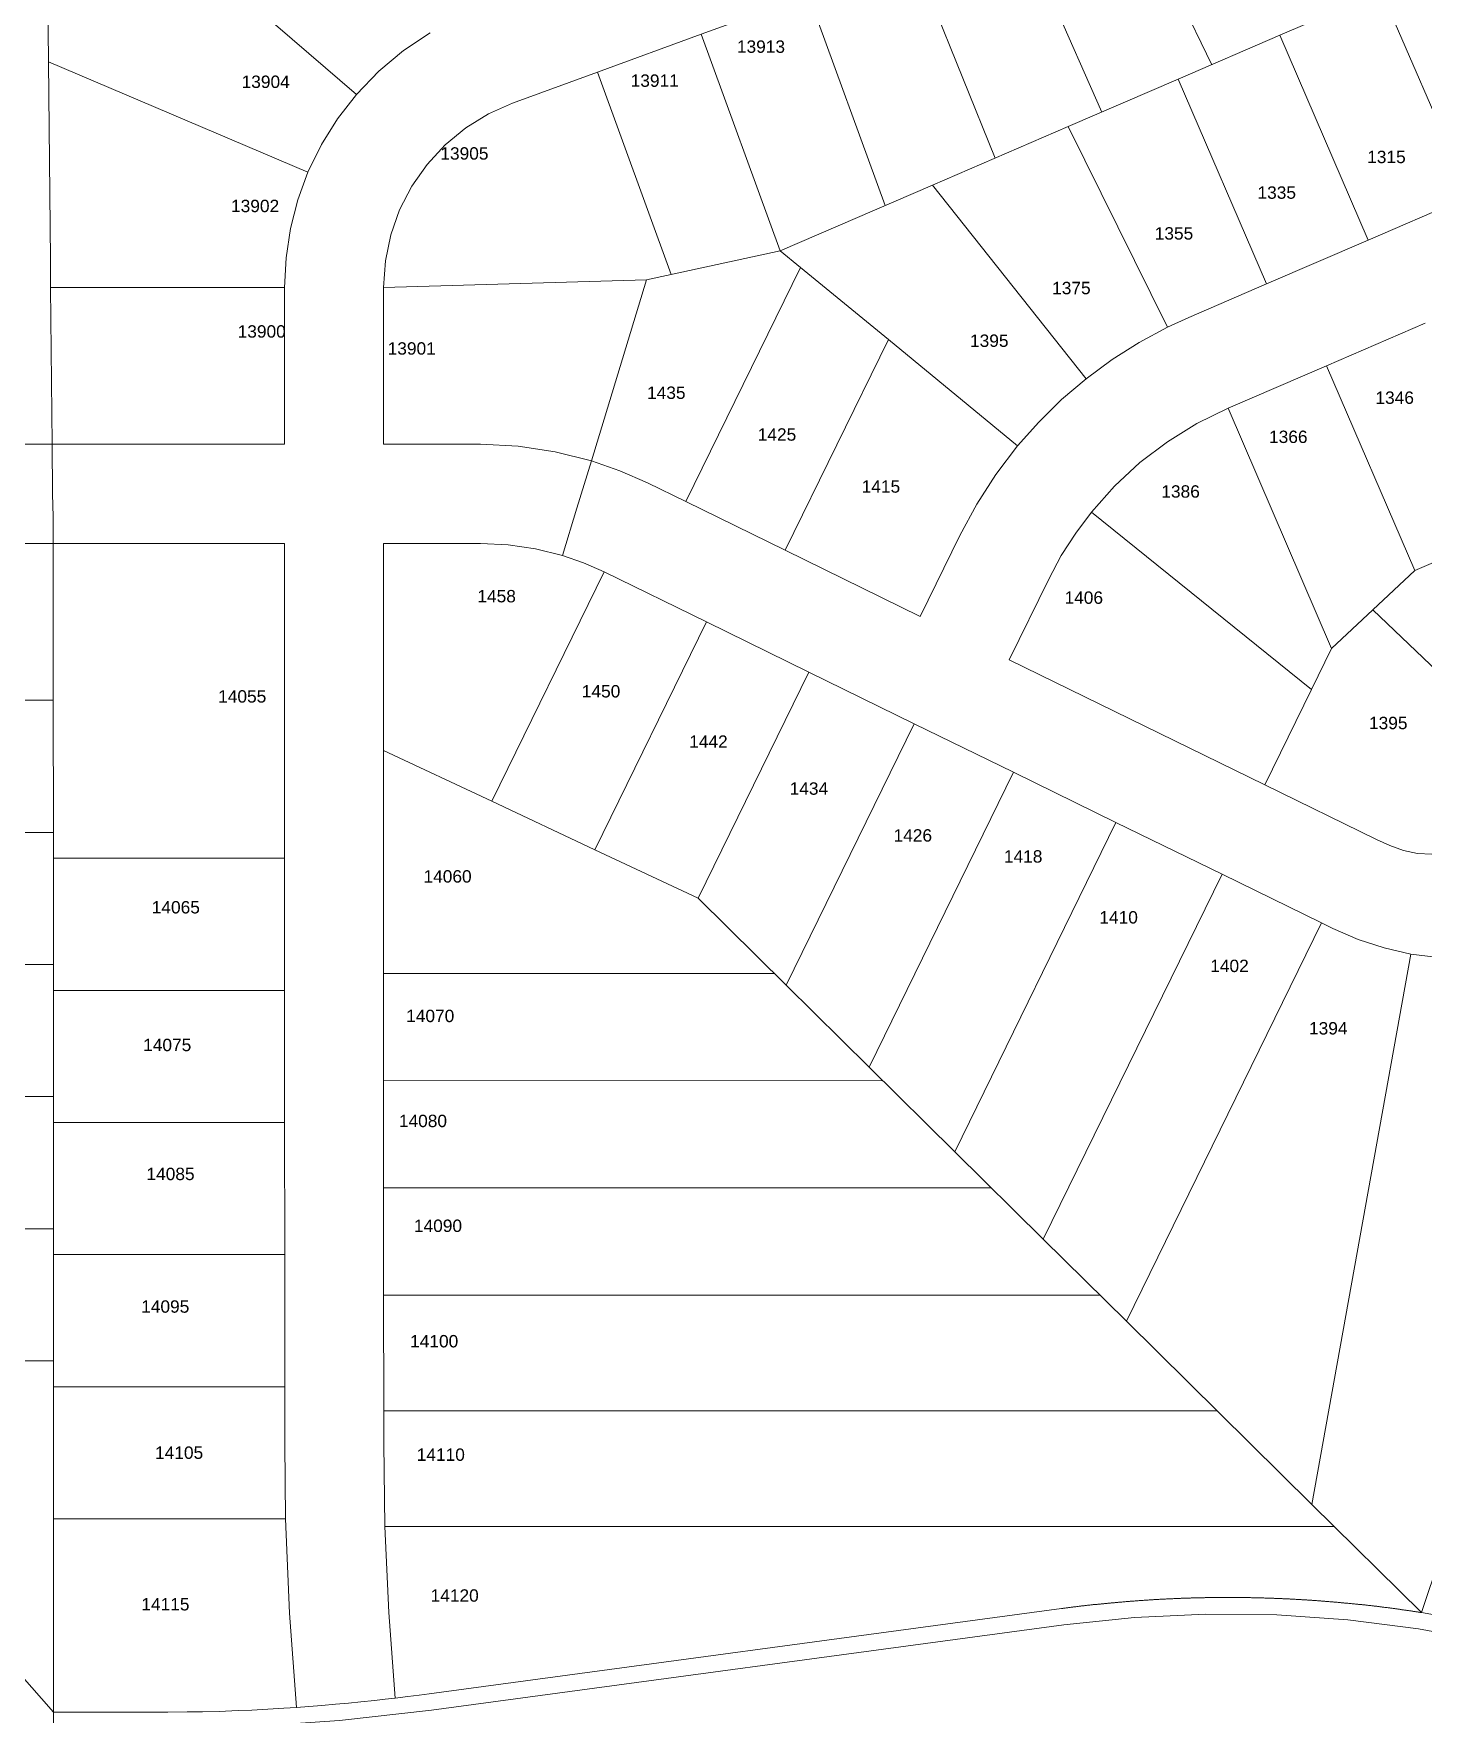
# Model space of a CAD drawing. Header units: feet. Extents: x 865220 to 2866543, y -2240498 to 973965.
# Drawn here: x 2859631 to 2860472, y 965351 to 966368 of the extents above; entities that cross this region are included whole.
import ezdxf
from ezdxf.enums import TextEntityAlignment as Align

# ---------------------------------------------------------------- set-up
doc = ezdxf.new("R2010")
doc.units = ezdxf.units.FT
doc.header["$LTSCALE"] = 0.015
doc.header["$MEASUREMENT"] = 0
doc.layers.add('Dakota County Addresses', color=7, linetype='Continuous')
doc.layers.add('Dakota County Parcels', color=7, linetype='Continuous')
doc.styles.add('Dimensions 100', font='arial.ttf')

# ---------------------------------------------------------------- blocks, each defined once
blk = doc.blocks.new('ACMAP_ANN_TEMPLATE_Dakota County Addresses')
at = {"layer": 'Dakota County Addresses', "style": 'Dimensions 100'}
blk.add_attdef('DakotaCountyAddress', text='', height=50, dxfattribs=at).set_placement((0, 0), align=Align.CENTER)

msp = doc.modelspace()

# ---------------------------------------------------------------- linework, layer by layer
at = {"layer": 'Dakota County Parcels', "lineweight": 5, "ltscale": 100}
for p, q in [((2859638.5, 966493.7), (2859639.9, 966351.3)), ((2859638.5, 966493.7), (2859826.3, 966331.5)), ((2860344.1, 966349.6), (2860285.9, 966470.2)), ((2860277.6, 966320.9), (2860224.2, 966441.7)), ((2860213, 966293), (2860163.4, 966416)), ((2860099.9, 966391.6), (2860035.1, 966368)), ((2860146.4, 966264.3), (2860099.9, 966391.6)), ((2860446.8, 966393.9), (2860385.3, 966367.4)), ((2860500.3, 966270), (2860446.8, 966393.9)), ((2860035.1, 966368), (2859972.2, 966345)), ((2860082.9, 966236.9), (2860035.1, 966368)), ((2860385.3, 966367.4), (2860323.8, 966340.8)), ((2860385.3, 966367.4), (2860438.8, 966243.4)), ((2859639.9, 966351.3), (2859797, 966284.6)), ((2859972.2, 966345), (2859920.9, 966326.3)), ((2860016.9, 966222.6), (2859972.2, 966345)), ((2860323.8, 966340.8), (2860257.2, 966312.1)), ((2860323.8, 966340.8), (2860377.2, 966216.9)), ((2860257.2, 966312.1), (2860175.1, 966276.7)), ((2860317.3, 966190.7), (2860257.2, 966312.1)), ((2860175.1, 966276.7), (2860082.9, 966236.9)), ((2860268, 966159.4), (2860175.1, 966276.7)), ((2860500.3, 966270), (2860438.8, 966243.4)), ((2860438.8, 966243.4), (2860377.2, 966216.9)), ((2860002, 966219.4), (2860082.9, 966236.9)), ((2860095.1, 966226.8), (2860082.9, 966236.9)), ((2859842.8, 966214.7), (2860002, 966219.4)), ((2859968.6, 966109.7), (2860002, 966219.4)), ((2860095.1, 966226.8), (2860025.7, 966085)), ((2860148.3, 966183.1), (2860095.1, 966226.8)), ((2860377.2, 966216.9), (2860330.1, 966196.6)), ((2859641.2, 966214.7), (2859782.8, 966214.7)), ((2859782.8, 966214.7), (2859782.8, 966119.7)), ((2859842.8, 966214.7), (2859842.8, 966119.7)), ((2860330.1, 966196.6), (2860317.3, 966190.7)), ((2860473.2, 966193), (2860413.5, 966167.2)), ((2860148.3, 966183.1), (2860085.9, 966055.5)), ((2860226.4, 966118.7), (2860148.3, 966183.1)), ((2860413.5, 966167.2), (2860353.9, 966141.5)), ((2860413.5, 966167.2), (2860467, 966043.3)), ((2860416.6, 965996.1), (2860353.9, 966141.5)), ((2859642.1, 966119.7), (2859782.8, 966119.7)), ((2859842.8, 966119.7), (2859901.5, 966119.7)), ((2859959.8, 966081), (2859968.6, 966109.7)), ((2860025.7, 966085), (2860002.6, 966096.3)), ((2860085.9, 966055.5), (2860025.7, 966085)), ((2859951.1, 966052.3), (2859959.8, 966081)), ((2860271.3, 966078.7), (2860404.5, 965971.3)), ((2860191.6, 966064.5), (2860167.6, 966015.5)), ((2860467, 966043.3), (2860526.7, 966069)), ((2859642.8, 966059.7), (2859782.8, 966059.7)), ((2859782.8, 966059.7), (2859782.8, 965869)), ((2859901.5, 966059.7), (2859842.8, 966059.7)), ((2859842.8, 966059.7), (2859842.8, 965934.3)), ((2860167.6, 966015.5), (2860085.9, 966055.5)), ((2859908.2, 965903.5), (2859976.2, 966042.4)), ((2860038.2, 966012.1), (2859976.2, 966042.4)), ((2860245.4, 966038.1), (2860221.5, 965989.1)), ((2860467, 966043.3), (2860441.6, 966019.5)), ((2860441.6, 966019.5), (2860416.6, 965996.1)), ((2860536.5, 965928.7), (2860441.6, 966019.5)), ((2860038.2, 966012.1), (2859970.7, 965874.1)), ((2860100.1, 965981.7), (2860038.2, 966012.1)), ((2860416.6, 965996.1), (2860404.5, 965971.3)), ((2860376.2, 965913.4), (2860221.5, 965989.1)), ((2860033.1, 965844.8), (2860100.1, 965981.7)), ((2860163.9, 965950.5), (2860100.1, 965981.7)), ((2859502.9, 965964.7), (2859642.8, 965964.7)), ((2859642.9, 965884.7), (2859642.8, 965964.7)), ((2860404.5, 965971.3), (2860376.2, 965913.4)), ((2860086.4, 965792.1), (2860163.9, 965950.5)), ((2860224.1, 965921.1), (2860163.9, 965950.5)), ((2859842.8, 965934.3), (2859842.8, 965799.3)), ((2859842.8, 965934.3), (2859908.2, 965903.5)), ((2860224.1, 965921.1), (2860136.7, 965742.5)), ((2860286.1, 965890.7), (2860224.1, 965921.1)), ((2860443.7, 965880.4), (2860376.2, 965913.4)), ((2859908.2, 965903.5), (2859970.7, 965874.1)), ((2859502.9, 965884.7), (2859642.9, 965884.7)), ((2859642.9, 965804.7), (2859642.9, 965884.7)), ((2859642.9, 965869), (2859642.9, 965884.7)), ((2860188.5, 965691.3), (2860286.1, 965890.7)), ((2860350.3, 965859.3), (2860286.1, 965890.7)), ((2859970.7, 965874.1), (2860033.1, 965844.8)), ((2859642.9, 965869), (2859782.8, 965869)), ((2859782.8, 965869), (2859782.8, 965789)), ((2860242.1, 965638.3), (2860350.3, 965859.3)), ((2860410.4, 965829.9), (2860350.3, 965859.3)), ((2860033.1, 965844.8), (2860086.4, 965792.1)), ((2860292.4, 965588.7), (2860410.4, 965829.9)), ((2860417.3, 965826.5), (2860410.4, 965829.9)), ((2860404.7, 965477.7), (2860464.6, 965811)), ((2859502.9, 965804.7), (2859642.9, 965804.7)), ((2859642.9, 965724.7), (2859642.9, 965804.7)), ((2859842.8, 965799.3), (2860079.1, 965799.3)), ((2859842.8, 965799.3), (2859842.8, 965734.3)), ((2860086.4, 965792.1), (2860136.7, 965742.5)), ((2859642.9, 965789), (2859782.8, 965789)), ((2859782.8, 965789), (2859782.8, 965709)), ((2860136.7, 965742.5), (2860188.5, 965691.3)), ((2859842.8, 965734.3), (2860144.9, 965734.4)), ((2859842.8, 965734.3), (2859842.8, 965669.4)), ((2859502.6, 965724.7), (2859642.9, 965724.7)), ((2859642.9, 965644.7), (2859642.9, 965724.7)), ((2859642.9, 965709), (2859782.8, 965709)), ((2859782.8, 965709), (2859782.9, 965629)), ((2860188.5, 965691.3), (2860242.1, 965638.3)), ((2859842.8, 965669.4), (2860210.7, 965669.4)), ((2859842.8, 965669.4), (2859842.8, 965604.4)), ((2859481.6, 965644.7), (2859642.9, 965644.7)), ((2859642.9, 965564.7), (2859642.9, 965644.7)), ((2860242.1, 965638.3), (2860292.4, 965588.7)), ((2859642.9, 965629), (2859782.9, 965629)), ((2859642.9, 965564.7), (2859642.9, 965629)), ((2859782.9, 965629), (2859782.9, 965549)), ((2859842.8, 965604.4), (2859842.9, 965534.4)), ((2859842.8, 965604.4), (2860276.5, 965604.4)), ((2860292.4, 965588.7), (2860404.7, 965477.7)), ((2859513.3, 965564.7), (2859642.9, 965564.7)), ((2859642.9, 965549), (2859642.9, 965564.7)), ((2859642.9, 965469), (2859642.9, 965549)), ((2859642.9, 965549), (2859782.9, 965549)), ((2859782.9, 965549), (2859782.9, 965514.5)), ((2859842.9, 965534.4), (2860347.4, 965534.4)), ((2859842.9, 965534.4), (2859842.9, 965514.5)), ((2859495, 965520.1), (2859642.9, 965351.8)), ((2860507.5, 965521.6), (2860471.1, 965412.2)), ((2859782.9, 965514.5), (2859783.4, 965469)), ((2859842.9, 965514.5), (2859843.6, 965464.4)), ((2860404.7, 965477.7), (2860471.1, 965412.2)), ((2859642.9, 965351.8), (2859642.9, 965469)), ((2859642.9, 965469), (2859783.4, 965469)), ((2859843.6, 965464.4), (2860418.2, 965464.4)), ((2860253.2, 965414.6), (2859870.4, 965363)), ((2859871.8, 965353.1), (2860254.5, 965404.7)), ((2859642.9, 965351.8), (2859642.9, 965351.8)), ((2859703.8, 965351.8), (2859642.9, 965351.8))]:
    msp.add_line(p, q, dxfattribs=at)
for points in [[(2859871, 966368.9), (2859854.8, 966358.1), (2859839.8, 966345.6), (2859826.3, 966331.5)], [(2859639.9, 966351.3), (2859641.1, 966231.6), (2859641.2, 966214.7)], [(2859826.3, 966331.5), (2859814.9, 966316.9), (2859805.1, 966301.2), (2859797, 966284.6)], [(2859920.9, 966326.3), (2859906.2, 966319.8), (2859892.5, 966311.3), (2859880, 966301.1), (2859869.1, 966289.2), (2859859.9, 966276), (2859852.5, 966261.7), (2859847.2, 966246.5), (2859843.9, 966230.8), (2859842.8, 966214.7)], [(2859797, 966284.6), (2859790.9, 966267.7), (2859786.4, 966250.3), (2859783.7, 966232.6), (2859782.8, 966214.7)], [(2859641.2, 966214.7), (2859642.1, 966119.7), (2859642.4, 966089.7), (2859642.7, 966075.7)], [(2860317.3, 966190.7), (2860300.2, 966181.4), (2860283.7, 966171), (2860268, 966159.4)], [(2860268, 966159.4), (2860253.2, 966146.8), (2860239.3, 966133.2), (2860226.4, 966118.7)], [(2860353.9, 966141.5), (2860335.1, 966132.3), (2860317.2, 966121.3), (2860300.6, 966108.6), (2860285.2, 966094.4), (2860271.3, 966078.7)], [(2859562.1, 966119.7), (2859574, 966119.7), (2859642.1, 966119.7)], [(2859968.6, 966109.7), (2859946.6, 966115.2), (2859924.2, 966118.6), (2859901.5, 966119.7)], [(2860226.4, 966118.7), (2860213.4, 966101.5), (2860201.8, 966083.4), (2860191.6, 966064.5)], [(2860002.6, 966096.3), (2859985.8, 966103.7), (2859968.6, 966109.7)], [(2859642.8, 966031.3), (2859642.8, 966061.6), (2859642.7, 966075.7)], [(2859642.8, 966059.7), (2859642.8, 966063.6), (2859642.8, 966075.7)], [(2860271.3, 966078.7), (2860261.7, 966065.8), (2860253, 966052.3), (2860245.4, 966038.1)], [(2859502.9, 966059.7), (2859568.8, 966059.7), (2859608.2, 966059.7), (2859642.8, 966059.7)], [(2859642.8, 965964.7), (2859642.8, 965998.9), (2859642.8, 966031.3), (2859642.8, 966059.7)], [(2859951.1, 966052.3), (2859934.8, 966056.4), (2859918.2, 966058.9), (2859901.5, 966059.7)], [(2859976.2, 966042.4), (2859963.8, 966047.9), (2859951.1, 966052.3)], [(2860460.2, 965873.8), (2860468.6, 965871.9), (2860477.3, 965871.5), (2860485.9, 965872.6), (2860494.1, 965875.1), (2860501.8, 965879.1), (2860508.8, 965884.3), (2860514.7, 965890.6), (2860519.4, 965897.9), (2860522.8, 965905.9)], [(2860443.7, 965880.4), (2860451.8, 965876.8), (2860460.2, 965873.8)], [(2859642.9, 965789), (2859642.9, 965804.7), (2859642.9, 965869)], [(2860417.3, 965826.5), (2860432.6, 965819.9), (2860448.4, 965814.7), (2860464.6, 965811)], [(2860464.6, 965811), (2860483.1, 965808.7), (2860501.7, 965808.3), (2860520.3, 965809.8)], [(2859642.9, 965709), (2859642.9, 965724.7), (2859642.9, 965789)], [(2859642.9, 965629), (2859642.9, 965644.7), (2859642.9, 965709)], [(2859783.4, 965469), (2859785.8, 965411.9), (2859790.1, 965354.8)], [(2859843.6, 965464.4), (2859845.9, 965412.3), (2859849.8, 965360.4)], [(2860471.1, 965412.2), (2860470.6, 965412.2), (2860470.1, 965412.3), (2860469.6, 965412.4), (2860469.1, 965412.5), (2860468.6, 965412.6), (2860468.1, 965412.6), (2860467.6, 965412.7), (2860467.2, 965412.8), (2860466.7, 965412.9), (2860466.2, 965412.9), (2860465.7, 965413), (2860465.2, 965413.1), (2860464.7, 965413.2), (2860464.2, 965413.2), (2860463.7, 965413.3), (2860463.2, 965413.4), (2860462.7, 965413.4), (2860462.2, 965413.5), (2860461.7, 965413.6), (2860461.2, 965413.7), (2860460.7, 965413.7), (2860460.2, 965413.8), (2860459.7, 965413.9), (2860459.2, 965413.9), (2860458.7, 965414), (2860458.2, 965414.1), (2860457.8, 965414.2), (2860457.3, 965414.2), (2860456.8, 965414.3), (2860456.3, 965414.4), (2860455.8, 965414.4), (2860455.3, 965414.5), (2860454.8, 965414.6), (2860454.3, 965414.6), (2860453.8, 965414.7), (2860453.3, 965414.8), (2860452.8, 965414.8), (2860452.3, 965414.9), (2860451.8, 965415), (2860451.3, 965415), (2860450.8, 965415.1), (2860450.3, 965415.2), (2860449.8, 965415.2), (2860449.3, 965415.3), (2860448.8, 965415.3), (2860448.3, 965415.4), (2860447.8, 965415.5), (2860447.3, 965415.5), (2860446.8, 965415.6), (2860446.4, 965415.7), (2860445.9, 965415.7), (2860445.4, 965415.8), (2860444.9, 965415.8), (2860444.4, 965415.9), (2860443.9, 965416), (2860443.4, 965416), (2860442.9, 965416.1), (2860442.4, 965416.1), (2860441.9, 965416.2), (2860441.4, 965416.3), (2860440.9, 965416.3), (2860440.4, 965416.4), (2860439.9, 965416.4), (2860439.4, 965416.5), (2860438.9, 965416.5), (2860438.4, 965416.6), (2860437.9, 965416.7), (2860437.4, 965416.7), (2860436.9, 965416.8), (2860436.4, 965416.8), (2860435.9, 965416.9), (2860435.4, 965416.9), (2860434.9, 965417), (2860434.4, 965417), (2860433.9, 965417.1), (2860433.4, 965417.1), (2860432.9, 965417.2), (2860432.4, 965417.3), (2860431.9, 965417.3), (2860431.4, 965417.4), (2860431, 965417.4), (2860430.5, 965417.5), (2860430, 965417.5), (2860429.5, 965417.6), (2860429, 965417.6), (2860428.5, 965417.7), (2860428, 965417.7), (2860427.5, 965417.8), (2860427, 965417.8), (2860426.5, 965417.9), (2860426, 965417.9), (2860425.5, 965418), (2860425, 965418), (2860424.5, 965418), (2860424, 965418.1), (2860423.5, 965418.1), (2860423, 965418.2), (2860422.5, 965418.2), (2860422, 965418.3), (2860421.5, 965418.3), (2860421, 965418.4), (2860420.5, 965418.4), (2860420, 965418.5), (2860419.5, 965418.5), (2860419, 965418.5), (2860418.5, 965418.6), (2860418, 965418.6), (2860417.5, 965418.7), (2860417, 965418.7), (2860416.5, 965418.8), (2860416, 965418.8), (2860415.5, 965418.8), (2860415, 965418.9), (2860414.5, 965418.9), (2860414, 965419), (2860413.5, 965419), (2860413, 965419), (2860412.5, 965419.1), (2860412, 965419.1), (2860411.5, 965419.2), (2860411, 965419.2), (2860410.5, 965419.2), (2860410, 965419.3), (2860409.5, 965419.3), (2860409, 965419.3), (2860408.5, 965419.4), (2860408, 965419.4), (2860407.5, 965419.5), (2860407, 965419.5), (2860406.5, 965419.5), (2860406, 965419.6), (2860405.5, 965419.6), (2860405.1, 965419.6), (2860404.6, 965419.7), (2860404.1, 965419.7), (2860403.6, 965419.7), (2860403.1, 965419.8), (2860402.6, 965419.8), (2860402.1, 965419.8), (2860401.6, 965419.9), (2860401.1, 965419.9), (2860400.6, 965419.9), (2860400.1, 965420), (2860399.6, 965420), (2860399.1, 965420), (2860398.6, 965420), (2860398.1, 965420.1), (2860397.6, 965420.1), (2860397.1, 965420.1), (2860396.6, 965420.2), (2860396.1, 965420.2), (2860395.6, 965420.2), (2860395.1, 965420.2), (2860394.6, 965420.3), (2860394.1, 965420.3), (2860393.6, 965420.3), (2860393.1, 965420.3), (2860392.6, 965420.4), (2860392.1, 965420.4), (2860391.6, 965420.4), (2860391.1, 965420.5), (2860390.6, 965420.5), (2860390.1, 965420.5), (2860389.6, 965420.5), (2860389.1, 965420.5), (2860388.6, 965420.6), (2860388.1, 965420.6), (2860387.6, 965420.6), (2860387.1, 965420.6), (2860386.6, 965420.7), (2860386.1, 965420.7), (2860385.6, 965420.7), (2860385.1, 965420.7), (2860384.6, 965420.7), (2860384.1, 965420.8), (2860383.6, 965420.8), (2860383.1, 965420.8), (2860382.6, 965420.8), (2860382.1, 965420.8), (2860381.6, 965420.9), (2860381.1, 965420.9), (2860380.6, 965420.9), (2860380.1, 965420.9), (2860379.6, 965420.9), (2860379.1, 965421), (2860378.6, 965421), (2860378.1, 965421), (2860377.6, 965421), (2860377.1, 965421), (2860376.6, 965421), (2860376.1, 965421), (2860375.6, 965421.1), (2860375.1, 965421.1), (2860374.6, 965421.1), (2860374.1, 965421.1), (2860373.6, 965421.1), (2860373.1, 965421.1), (2860372.6, 965421.1), (2860372.1, 965421.2), (2860371.6, 965421.2), (2860371.1, 965421.2), (2860370.6, 965421.2), (2860370.1, 965421.2), (2860369.6, 965421.2), (2860369.1, 965421.2), (2860368.6, 965421.2), (2860368.1, 965421.2), (2860367.6, 965421.3), (2860367.1, 965421.3), (2860366.6, 965421.3), (2860366.1, 965421.3), (2860365.6, 965421.3), (2860365.1, 965421.3), (2860364.6, 965421.3), (2860364.1, 965421.3), (2860363.6, 965421.3), (2860363.1, 965421.3), (2860362.6, 965421.3), (2860362.1, 965421.3), (2860361.6, 965421.3), (2860361.1, 965421.3), (2860360.6, 965421.3), (2860360.1, 965421.4), (2860359.6, 965421.4), (2860359.1, 965421.4), (2860358.6, 965421.4), (2860358.1, 965421.4), (2860357.6, 965421.4), (2860357.1, 965421.4), (2860356.6, 965421.4), (2860356.1, 965421.4), (2860355.6, 965421.4), (2860355.1, 965421.4), (2860354.6, 965421.4), (2860354.1, 965421.4), (2860353.6, 965421.4), (2860353.1, 965421.4), (2860352.6, 965421.4), (2860352.1, 965421.4), (2860351.6, 965421.4), (2860351.1, 965421.4), (2860350.6, 965421.4), (2860350.1, 965421.4), (2860349.6, 965421.4), (2860349.1, 965421.4), (2860348.6, 965421.4), (2860348.1, 965421.4), (2860347.6, 965421.4), (2860347.1, 965421.3), (2860346.6, 965421.3), (2860346.1, 965421.3), (2860345.6, 965421.3), (2860345.1, 965421.3), (2860344.6, 965421.3), (2860344.1, 965421.3), (2860343.6, 965421.3), (2860343.1, 965421.3), (2860342.6, 965421.3), (2860342.1, 965421.3), (2860341.6, 965421.3), (2860341.1, 965421.3), (2860340.6, 965421.3), (2860340.1, 965421.3), (2860339.6, 965421.2), (2860339.1, 965421.2), (2860338.6, 965421.2), (2860338.1, 965421.2), (2860337.6, 965421.2), (2860337.1, 965421.2), (2860336.6, 965421.2), (2860336.1, 965421.2), (2860335.6, 965421.2), (2860335.1, 965421.1), (2860334.6, 965421.1), (2860334.1, 965421.1), (2860333.6, 965421.1), (2860333.1, 965421.1), (2860332.6, 965421.1), (2860332.1, 965421.1), (2860331.6, 965421.1), (2860331.1, 965421), (2860330.6, 965421), (2860330.1, 965421), (2860329.6, 965421), (2860329.1, 965421), (2860328.6, 965421), (2860328.1, 965420.9), (2860327.6, 965420.9), (2860327.1, 965420.9), (2860326.6, 965420.9), (2860326.1, 965420.9), (2860325.6, 965420.9), (2860325.1, 965420.8), (2860324.6, 965420.8), (2860324.1, 965420.8), (2860323.6, 965420.8), (2860323.1, 965420.8), (2860322.6, 965420.7), (2860322.1, 965420.7), (2860321.6, 965420.7), (2860321.1, 965420.7), (2860320.6, 965420.6), (2860320.1, 965420.6), (2860319.6, 965420.6), (2860319.1, 965420.6), (2860318.6, 965420.6), (2860318.1, 965420.5), (2860317.6, 965420.5), (2860317.1, 965420.5), (2860316.6, 965420.5), (2860316.1, 965420.4), (2860315.6, 965420.4), (2860315.1, 965420.4), (2860314.6, 965420.4), (2860314.1, 965420.3), (2860313.6, 965420.3), (2860313.1, 965420.3), (2860312.6, 965420.3), (2860312.1, 965420.2), (2860311.6, 965420.2), (2860311.1, 965420.2), (2860310.6, 965420.1), (2860310.1, 965420.1), (2860309.6, 965420.1), (2860309.1, 965420.1), (2860308.6, 965420), (2860308.1, 965420), (2860307.6, 965420), (2860307.1, 965419.9), (2860306.6, 965419.9), (2860306.1, 965419.9), (2860305.6, 965419.8), (2860305.1, 965419.8), (2860304.6, 965419.8), (2860304.1, 965419.7), (2860303.6, 965419.7), (2860303.1, 965419.7), (2860302.6, 965419.6), (2860302.1, 965419.6), (2860301.6, 965419.6), (2860301.1, 965419.5), (2860300.6, 965419.5), (2860300.1, 965419.5), (2860299.6, 965419.4), (2860299.2, 965419.4), (2860298.7, 965419.4), (2860298.2, 965419.3), (2860297.7, 965419.3), (2860297.2, 965419.2), (2860296.7, 965419.2), (2860296.2, 965419.2), (2860295.7, 965419.1), (2860295.2, 965419.1), (2860294.7, 965419.1), (2860294.2, 965419), (2860293.7, 965419), (2860293.2, 965418.9), (2860292.7, 965418.9), (2860292.2, 965418.9), (2860291.7, 965418.8), (2860291.2, 965418.8), (2860290.7, 965418.7), (2860290.2, 965418.7), (2860289.7, 965418.6), (2860289.2, 965418.6), (2860288.7, 965418.6), (2860288.2, 965418.5), (2860287.7, 965418.5), (2860287.2, 965418.4), (2860286.7, 965418.4), (2860286.2, 965418.3), (2860285.7, 965418.3), (2860285.2, 965418.2), (2860284.7, 965418.2), (2860284.2, 965418.2), (2860283.7, 965418.1), (2860283.2, 965418.1), (2860282.7, 965418), (2860282.2, 965418), (2860281.7, 965417.9), (2860281.2, 965417.9), (2860280.7, 965417.8), (2860280.2, 965417.8), (2860279.7, 965417.7), (2860279.2, 965417.7), (2860278.7, 965417.6), (2860278.2, 965417.6), (2860277.7, 965417.5), (2860277.2, 965417.5), (2860276.7, 965417.4), (2860276.2, 965417.4), (2860275.7, 965417.3), (2860275.2, 965417.3), (2860274.8, 965417.2), (2860274.3, 965417.2), (2860273.8, 965417.1), (2860273.3, 965417.1), (2860272.8, 965417), (2860272.3, 965417), (2860271.8, 965416.9), (2860271.3, 965416.8), (2860270.8, 965416.8), (2860270.3, 965416.7), (2860269.8, 965416.7), (2860269.3, 965416.6), (2860268.8, 965416.6), (2860268.3, 965416.5), (2860267.8, 965416.5), (2860267.3, 965416.4), (2860266.8, 965416.3), (2860266.3, 965416.3), (2860265.8, 965416.2), (2860265.3, 965416.2), (2860264.8, 965416.1), (2860264.3, 965416), (2860263.8, 965416), (2860263.3, 965415.9), (2860262.8, 965415.9), (2860262.3, 965415.8), (2860261.8, 965415.7), (2860261.3, 965415.7), (2860260.8, 965415.6), (2860260.3, 965415.6), (2860259.9, 965415.5), (2860259.4, 965415.4), (2860258.9, 965415.4), (2860258.4, 965415.3), (2860257.9, 965415.2), (2860257.4, 965415.2), (2860256.9, 965415.1), (2860256.4, 965415.1), (2860255.9, 965415), (2860255.4, 965414.9), (2860254.9, 965414.9), (2860254.4, 965414.8), (2860253.9, 965414.7), (2860253.2, 965414.6)], [(2860254.5, 965404.7), (2860297.3, 965409.2), (2860340.4, 965411.2), (2860383.5, 965410.8), (2860426.5, 965407.8), (2860469.2, 965402.3), (2860511.6, 965394.4), (2860553.4, 965384), (2860594.5, 965371.2), (2860634.9, 965356.1), (2860674.3, 965338.6), (2860712.6, 965318.9), (2860749.7, 965297), (2860785.4, 965272.9), (2860819.8, 965246.9), (2860852.5, 965218.9), (2860883.6, 965189)], [(2860678.1, 965347.9), (2860666.2, 965353.4), (2860654.2, 965358.8), (2860642.1, 965363.9), (2860629.9, 965368.9), (2860617.7, 965373.6), (2860605.3, 965378.1), (2860592.9, 965382.4), (2860580.4, 965386.4), (2860567.9, 965390.3), (2860555.2, 965393.9), (2860542.6, 965397.3), (2860529.8, 965400.5), (2860517, 965403.4), (2860504.2, 965406.2), (2860491.3, 965408.7), (2860471.1, 965412.2)], [(2859870.4, 965363), (2859864.4, 965362.2), (2859857.5, 965361.3), (2859849.8, 965360.4)], [(2859642.9, 965341.8), (2859642.9, 965341.8), (2859642.9, 965351.8)], [(2859790.1, 965354.8), (2859782.4, 965354.3), (2859772.7, 965353.7), (2859763.1, 965353.2), (2859754.7, 965352.9), (2859743.3, 965352.4), (2859733.2, 965352.2), (2859723.8, 965352), (2859712.2, 965351.8), (2859703.8, 965351.8)], [(2859703.8, 965341.8), (2859759.9, 965343.1), (2859816, 965346.8), (2859871.8, 965353.1)], [(2859849.8, 965360.4), (2859843.8, 965359.7), (2859837.2, 965359), (2859829, 965358.1), (2859821.6, 965357.4), (2859813.6, 965356.7), (2859805.3, 965356), (2859797.6, 965355.3), (2859790.1, 965354.8)]]:
    msp.add_lwpolyline(points, dxfattribs=at)

# ---------------------------------------------------------------- block references
at = {"layer": 'Dakota County Addresses', "lineweight": 5, "ltscale": 100, "xscale": 0.15, "yscale": 0.15, "zscale": 0.15}
for p, values in [((2860071.2, 966356.8), {'DakotaCountyAddress': '13913'}), ((2859771.4, 966335.5), {'DakotaCountyAddress': '13904'}), ((2860006.9, 966336.2), {'DakotaCountyAddress': '13911'}), ((2859891.7, 966292.1), {'DakotaCountyAddress': '13905'}), ((2860449.8, 966290), {'DakotaCountyAddress': '1315'}), ((2859765, 966260.3), {'DakotaCountyAddress': '13902'}), ((2860383.4, 966268.4), {'DakotaCountyAddress': '1335'}), ((2860321.2, 966243.7), {'DakotaCountyAddress': '1355'}), ((2860259.1, 966210.6), {'DakotaCountyAddress': '1375'}), ((2859769, 966184.3), {'DakotaCountyAddress': '13900'}), ((2859859.8, 966174), {'DakotaCountyAddress': '13901'}), ((2860209.4, 966178.7), {'DakotaCountyAddress': '1395'}), ((2860013.9, 966147.2), {'DakotaCountyAddress': '1435'}), ((2860454.8, 966144.2), {'DakotaCountyAddress': '1346'}), ((2860080.9, 966121.9), {'DakotaCountyAddress': '1425'}), ((2860390.4, 966120.5), {'DakotaCountyAddress': '1366'}), ((2860143.8, 966090.4), {'DakotaCountyAddress': '1415'}), ((2860325.2, 966087.4), {'DakotaCountyAddress': '1386'}), ((2859911.2, 966024), {'DakotaCountyAddress': '1458'}), ((2860266.6, 966023.1), {'DakotaCountyAddress': '1406'}), ((2859974.4, 965966.4), {'DakotaCountyAddress': '1450'}), ((2859757.2, 965963.3), {'DakotaCountyAddress': '14055'}), ((2860450.9, 965947.2), {'DakotaCountyAddress': '1395'}), ((2860039.4, 965935.9), {'DakotaCountyAddress': '1442'}), ((2860100.2, 965907.5), {'DakotaCountyAddress': '1434'}), ((2860163.1, 965879.1), {'DakotaCountyAddress': '1426'}), ((2860229.9, 965866.4), {'DakotaCountyAddress': '1418'}), ((2859881.5, 965854.3), {'DakotaCountyAddress': '14060'}), ((2859717, 965835.6), {'DakotaCountyAddress': '14065'}), ((2860287.7, 965829.5), {'DakotaCountyAddress': '1410'}), ((2860354.8, 965800.1), {'DakotaCountyAddress': '1402'}), ((2859871, 965769.8), {'DakotaCountyAddress': '14070'}), ((2860414.6, 965762.3), {'DakotaCountyAddress': '1394'}), ((2859711.8, 965752.2), {'DakotaCountyAddress': '14075'}), ((2859866.6, 965706.2), {'DakotaCountyAddress': '14080'}), ((2859713.8, 965674.1), {'DakotaCountyAddress': '14085'}), ((2859875.7, 965642.7), {'DakotaCountyAddress': '14090'}), ((2859710.6, 965593.8), {'DakotaCountyAddress': '14095'}), ((2859873.4, 965572.8), {'DakotaCountyAddress': '14100'}), ((2859719, 965505.3), {'DakotaCountyAddress': '14105'}), ((2859877.4, 965504.1), {'DakotaCountyAddress': '14110'}), ((2859885.8, 965418.8), {'DakotaCountyAddress': '14120'}), ((2859710.7, 965413.5), {'DakotaCountyAddress': '14115'})]:
    msp.add_blockref('ACMAP_ANN_TEMPLATE_Dakota County Addresses', p, dxfattribs=at).add_auto_attribs(values)

doc.saveas('drawing.dxf')
